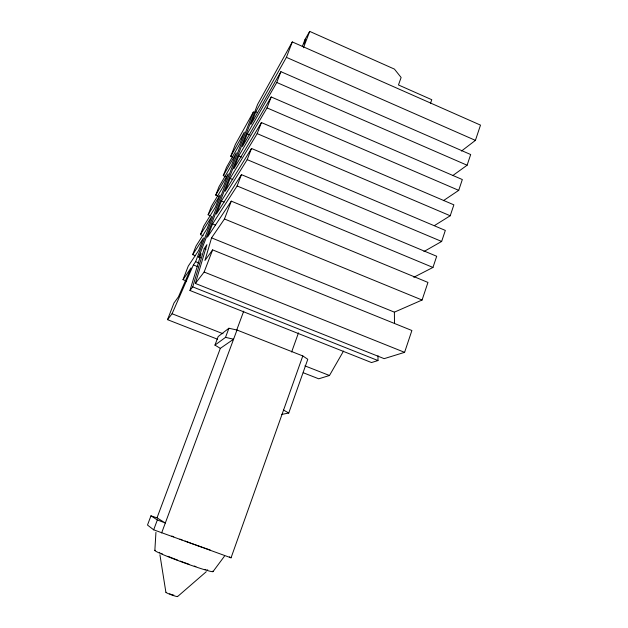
<?xml version="1.0" encoding="UTF-8"?>
<svg xmlns="http://www.w3.org/2000/svg" width="628" height="628" viewBox="0 0 628 628"><rect width="100%" height="100%" fill="white"/><g stroke="black" fill="none" stroke-linecap="round" stroke-linejoin="round"><path stroke-width="0.94" d="M200.442 257.865L198.707 257.166L201.117 253.641L189.954 290.481L371.501 362.552L377.978 360.55L378.04 355.731M154.849 550.505L155.94 532.285M211.573 237.863L394.392 312.155L422.079 300.027L427.958 282.427L231.3 201.148L224.471 218.984L211.573 237.863L204.94 260.455L212.625 249.889L411.89 330.509L404.597 352.347L384.155 358.651L195.371 283.44L206.918 244.661L204.218 248.617L192.725 286.886L189.954 290.481M413.813 277.262L432.959 267.442L436.695 256.271L241.458 174.647L216.362 214.085L221.386 201.046L247.204 159.645L251.49 148.459L445.33 230.413L441.641 241.458L423.947 251.538M434.45 225.585L450.221 215.765L453.871 204.838L261.413 122.57L233.82 168.783L238.742 156.003L267.026 107.906L271.218 96.979L462.326 179.545L458.715 190.355L443.399 200.662M452.804 175.55L467.106 165.227L470.678 154.535L280.912 71.671L250.933 124.368L255.761 111.839L286.407 57.344L292.31 41.927L480.506 125.121L475.412 140.374L461.494 151.042M430.47 103.408L431.758 99.703L398.466 84.961L401.119 77.487L394.431 69.104L309.698 31.4L305.035 39.407L302.272 46.653M281.477 414.464L288.762 413.02L307.791 359.287L302.798 355.935L236.992 330.03L228.914 328.248L218.159 336.569L214.957 345.117L220.326 348.352L233.592 339.199L225.515 337.362L214.957 345.117M150.948 515.847L157.353 519.945L165.321 523.014L157.016 517.857L150.948 515.847L147.494 525.055L153.672 529.82L231.049 557.821L302.798 355.935M291.627 352.01L298.481 332.871M236.662 330.187L243.727 311.158M161.624 532.952L236.992 330.03M157.016 517.857L220.326 348.352M153.672 529.82L157.353 519.945M225.515 337.362L228.914 328.248M303.952 43.984L305.695 39.407L305.035 39.407M303.465 47.783L309.698 31.4M195.371 283.44L204.139 272.034L212.625 249.889M231.3 201.148L207.499 237.078L212.578 223.906L237.117 185.967L241.458 174.647M251.49 148.459L225.138 191.32L230.107 178.415L257.174 133.631L261.413 122.57M271.218 96.979L242.416 146.465L247.299 133.811L276.775 82.48L280.912 71.671M198.707 257.166L257.629 104.342L292.31 41.927M217.626 339.261L167.527 319.66L173.98 302.994L178.431 296.871L191.085 267.842L183.015 279.656L186.642 281.101M183.015 279.656L188.235 266.154L198.684 250.391L203.48 237.973L192.694 254.646L195.41 255.737M192.694 254.646L196.022 246.043L207.052 228.71L211.801 216.417L200.442 234.636L203.158 235.736M200.442 234.636L203.739 226.111L215.349 207.232L220.051 195.057L208.119 214.8L210.843 215.914M208.119 214.8L211.393 206.345L223.56 185.959L228.223 173.893L215.734 195.135L218.442 196.25M215.734 195.135L218.976 186.759L231.701 164.881L236.316 152.926L223.278 175.636L225.986 176.766M223.278 175.636L226.496 167.331L239.763 144L244.339 132.155L230.759 156.301L232.572 157.063M230.759 156.301L235.359 144.424L253.359 112.027L254.984 112.726M167.527 319.66L172.072 313.749L193.385 264.938L195.614 261.68L253.359 112.027M303.253 372.749L318.741 378.81L329.472 375.497L343.524 351.076M212.986 571.629L224.408 556.259M206.29 571.692L177.598 596.545M173.069 595.077L173.83 595.054M172.567 594.92L170.894 594.324M172.072 313.749L223.026 333.735M304.91 365.865L329.472 375.497M192.725 286.886L377.978 360.55M195.614 261.68L199.005 263.046M193.385 264.938L197.914 266.751M204.139 272.034L404.597 352.347M204.218 248.617L206.031 249.355M212.578 223.906L215.286 225.012M224.471 218.984L422.079 300.027M221.386 201.046L224.094 202.161M230.107 178.415L232.815 179.537M237.117 185.967L432.959 267.442M238.742 156.003L241.45 157.141M247.204 159.645L441.641 241.458M257.174 133.631L450.221 215.765M247.299 133.811L249.999 134.957M255.761 111.839L257.566 112.608M267.026 107.906L458.715 190.355M276.775 82.48L467.106 165.227M286.407 57.344L475.412 140.374M170.4 594.112L169.662 593.766M283.558 410.076L288.762 413.02M229.471 556.895L231.049 557.821M165.894 592.283L159.92 554.783M394.392 312.155L394.494 323.53M212.672 571.158A30.953 1.633 20 0 1 183.612 562.625A30.953 1.633 20 0 1 155.289 550.309M177.394 596.294A6.233 0.542 20 0 1 171.97 595.069A6.233 0.542 20 0 1 165.996 592.235M207.766 569.957A25.999 1.374 20 0 1 207.287 569.886M205.937 569.604A25.999 1.374 20 0 1 205.073 569.384M195.912 566.605A25.999 1.374 20 0 1 194.256 566.056M188.934 564.234A25.999 1.374 20 0 1 183.973 562.46M183.352 562.233A25.999 1.374 20 0 1 180.236 561.094M177.795 560.176A25.999 1.374 20 0 1 167.951 556.298M162.236 553.794A25.999 1.374 20 0 1 161.451 553.409M159.873 552.522A25.999 1.374 20 0 1 159.622 552.318M210.176 549.979A37.005 1.225 20 0 1 206.282 548.644M205.607 548.409A37.005 1.225 20 0 1 204.233 547.938M203.535 547.695A37.005 1.225 20 0 1 200.693 546.698M199.963 546.439A37.005 1.225 20 0 1 195.543 544.869M194.798 544.602A37.005 1.225 20 0 1 191.791 543.518M191.038 543.244A37.005 1.225 20 0 1 185.048 541.046M182.104 539.954A37.005 1.225 20 0 1 179.938 539.138M173.775 536.799A37.005 1.225 20 0 1 171.852 536.053"/></g></svg>
